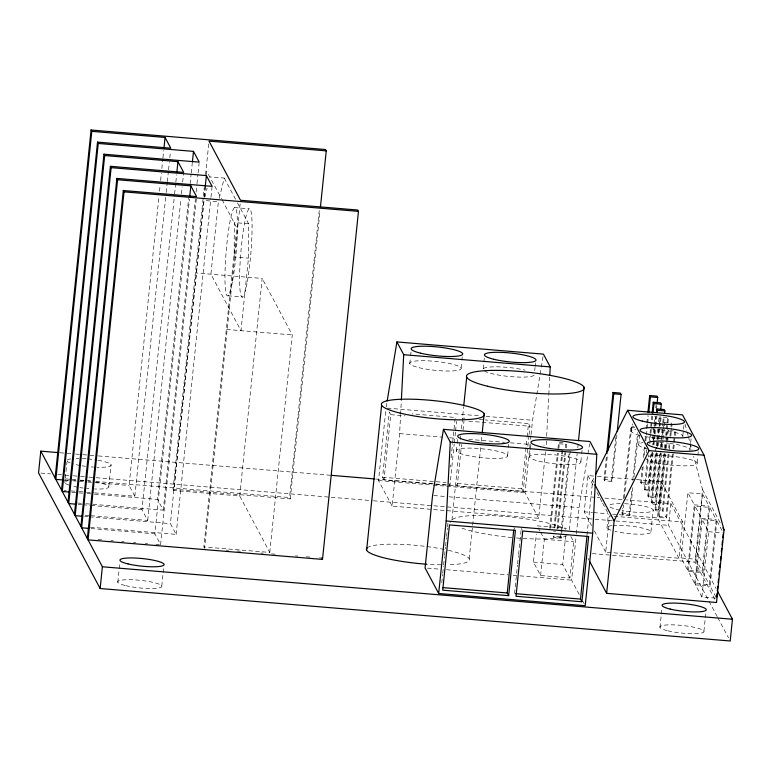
<?xml version="1.0" encoding="UTF-8"?>
<svg xmlns="http://www.w3.org/2000/svg" width="771" height="771" viewBox="0 0 771 771"><rect width="100%" height="100%" fill="white"/><g stroke="black" fill="none" stroke-linecap="round" stroke-linejoin="round"><path stroke-width="0.58" stroke-dasharray="3.85 2.89" d="M222.115 199.728L236.813 227.927L203.852 546.957L269.783 552.441L239.714 495.975L173.774 490.491L204.055 200.489L218.395 201.684L210.907 274.187L240.976 330.653L248.474 258.15L248.609 223.773L237.285 202.513M545.54 451.739L538.659 518.305L392.131 506.104L399.629 433.591L400.554 415.665M400.621 414.47L401.296 401.325M546.408 441.012L546.157 445.802L543.777 445.599M546.649 436.232L548.759 395.59M548.817 394.395L549.752 376.47M204.382 197.01L205.346 186.553M206.416 174.95L206.744 171.461L221.556 198.687M64.822 482.791L65.178 479.36M65.294 478.213L66.952 462.186M108.788 486.453L111.034 464.701M117.809 582.288L119.119 569.692M119.235 568.545L119.823 562.82M94.65 492.891L134.829 496.235L129.094 485.479L159.009 196.056M159.501 191.275L160.117 185.291M160.619 180.51L161.361 173.33M161.852 168.55L162.835 158.98M162.96 157.785L163.703 150.605M134.829 496.235L166.093 193.656M166.218 192.461L167.211 182.891M167.336 181.696L168.444 170.931M168.57 169.736L169.312 162.565M169.803 157.776L170.42 151.8M90.997 515.712L147.714 520.435L141.989 509.679L174.497 195.14M174.612 193.945L175.73 183.18M175.855 181.985L176.598 174.815M147.714 520.435L180.963 198.725M181.455 193.935L182.197 186.765M182.688 181.975L183.556 173.61M93.012 504.321L163.25 510.171L157.525 499.415L188.664 198.031M190.148 183.671L191.141 174.111M191.266 172.916L192.249 163.346M196.326 199.005L160.609 544.634L154.875 533.879L189.483 199.014M163.25 510.171L195.381 199.217M196.123 192.037L196.865 184.867M196.99 183.671L197.983 174.101M198.108 172.906L199.091 163.336M161.775 585.95L163.664 567.629M173.774 490.491L173.061 489.142L203.216 197.328M203.342 196.133L204.325 186.563M205.558 174.603L208.902 142.307M90.419 527.229L176.145 534.37L170.41 523.615L204.026 198.311M204.151 197.116L205.144 187.546M176.145 534.37L210.869 198.301M210.994 197.106L212.102 186.341M240.157 203.862L204.566 548.297L203.852 546.957M239.714 495.975L262.188 278.456L196.489 272.992M269.783 552.441L292.267 334.932L262.188 278.456M173.061 489.142L290.281 498.904L289.568 497.555L319.223 210.531M290.281 498.904L320.061 210.676M392.131 506.104L378.532 480.555L386.02 408.052M383.997 479.928L382.57 477.239L389.307 411.984L390.743 414.673L383.997 479.928L449.936 485.412L454.225 443.894M409.806 363.729L410.5 357.04M410.615 355.923L411.078 351.46M450.1 467.303L450.341 464.932M451.083 457.81L452.548 443.576M452.673 442.39L455.247 417.468L412.09 413.882M461.097 368.008L461.781 361.31M461.896 360.192L462.243 356.848M454.35 442.699L455.459 432.03M455.574 430.835L456.557 421.351M441.773 582.731L442.631 574.434M442.756 573.248L443.489 566.126M443.614 564.941L444.472 556.633M444.597 555.448L445.455 547.14M445.571 545.955L446.428 537.647M446.554 536.462L447.411 528.154M447.537 526.969L448.028 522.227L450.428 522.43M456.355 451.122L457.039 444.433M457.155 443.315L457.617 438.853M451.96 519.827L460.191 440.193M460.364 439.441L460.74 435.875M461.472 428.763L463.631 406.915M528.964 435.75L523.201 491.512L457.261 486.029L461.55 444.501M463.024 430.266L464.007 420.773M483.186 368.721L483.764 363.141M483.88 362.023L484.342 357.561M469.192 558.773L480.863 445.85M481.355 441.099L481.971 435.152M507.636 455.391L508.33 448.703M508.446 447.585L508.793 444.241M523.201 491.512L521.765 488.824L527.036 437.812M527.162 436.627L528.511 423.568L485.354 419.983M534.698 370.755L535.045 367.41M535.161 366.292L535.508 362.948M529.089 434.565L529.947 426.267L528.511 423.568M514.546 593.583L516.512 574.597M516.628 573.412L517.486 565.104M517.611 563.919L518.469 555.612M518.594 554.426L521.167 529.513M538.659 518.305L525.061 492.756L530.091 444.029M530.583 439.268L530.949 435.702M531.074 434.516L532.549 420.253L536.635 395.456M529.619 457.222L530.303 450.534M530.419 449.416L530.997 443.836M570.887 536.549L573.643 541.724L569.894 577.971L540.587 575.532L533.426 562.088L536.327 534.024M540.587 575.532L544.336 539.286L540.481 532.038M549.723 528.251L557.481 453.165M557.973 448.394L558.59 442.438L563.823 442.872M550.561 528.405L558.32 453.309M558.811 448.549L559.303 443.778L558.59 442.438M554.041 527.817L562.049 450.351M562.078 529.773L561.221 538.119L553.896 537.512L554.137 535.122M554.879 527.971L562.888 450.505M557.048 528.858L564.931 452.577M565.422 447.816L565.914 443.046L566.627 444.385L566.261 447.961M557.886 529.012L565.769 452.731M561.221 538.119L560.507 536.77L569.374 450.958M562.204 528.588L570.212 451.112M569.894 577.971L562.734 564.526L565.76 535.296M569.287 529.802L577.151 453.733M577.768 447.787L578.134 444.221M580.9 461.492L581.594 454.803M581.71 453.685L582.057 450.341M579.223 594.451L571.6 580.149L576.265 534.978M576.39 533.792L579.098 507.646L589.603 443.884M591.569 525.62L584.216 511.819L587.965 475.562L596.234 476.256M586.991 535.18L592.648 480.506L593.709 478.377M616.896 434.95L612.097 481.432L604.763 480.815L604.05 479.475L606.517 455.642M604.763 480.815L607.596 453.406M612.097 481.432L611.374 480.082L615.933 435.981M606.979 527.942L608.396 514.209M636.412 479.601L661.229 481.663L682.711 521.996L678.962 558.252L605.698 552.152L609.447 515.895L612.993 516.194M632.827 487.629L629.994 515.038L622.669 514.43L621.956 513.081L622.448 508.32M623.431 498.779L630.938 426.084L634.08 426.344M622.669 514.43L623.652 504.899M624.394 497.748L631.661 427.423L630.938 426.084M631.526 431.664L632.336 423.857M629.994 515.038L629.281 513.698L631.863 488.669M632.731 480.323L637.656 432.647M633.935 476.902L638.243 435.181M638.687 445.108L639.728 435.066M652.054 452.298L648.729 484.477L641.395 483.87L640.682 482.521L642.282 467.033M643.265 457.492L644.498 445.58M644.99 440.81L645.481 436.039M646.223 428.888L646.715 424.127M646.84 422.932L647.582 415.781M641.395 483.87L643.245 465.992M644.354 455.266L645.221 446.92M645.828 440.964L646.329 436.193M646.445 434.998L647.062 429.042M647.187 427.847L647.553 424.272M647.679 423.086L648.421 415.935M646.426 452.972L646.773 449.628M656.246 453.059L652.305 491.204L644.98 490.587L644.267 489.248L647.467 458.263M649.317 440.376L649.924 434.42M650.049 433.225L651.9 415.347M644.98 490.587L648.671 454.832M649.78 444.106L650.763 434.574M650.888 433.379L652.738 415.502M648.729 484.477L648.006 483.138L651.216 452.143M652.565 439.036L654.039 424.734M654.165 423.539L654.907 416.388M655.764 408.052L656.14 404.476M652.786 445.146L653.037 442.766M653.162 441.571L653.529 437.995M654.02 433.225L655.745 416.542M656.603 408.196L656.853 405.816M660.564 452.635L655.89 497.921L648.556 497.314L647.842 495.965L652.401 451.873M653.143 444.722L653.509 441.147M653.635 439.952L654.126 435.181M654.251 433.996L654.984 426.845M655.109 425.65L656.092 416.118M648.556 497.314L653.239 452.028M653.981 444.867L654.473 440.106M654.598 438.911L654.965 435.336M655.09 434.14L655.822 426.989M655.948 425.804L656.931 416.263M652.305 491.204L651.591 489.855L656.025 446.949M656.15 445.754L657.875 429.071M658.607 421.92L659.224 415.964M656.988 445.908L658.954 426.845M659.08 425.65L660.063 416.118M664.766 453.396L659.465 504.648L652.141 504.041L651.428 502.692L656.593 452.635M657.21 446.669L659.677 422.836M659.803 421.641L660.294 416.88M652.141 504.041L657.432 452.789M658.174 445.638L660.516 422.99M660.641 421.795L661.133 417.034L668.457 417.641L666.607 435.519M650.936 531.605L653.191 509.853M655.89 497.921L655.167 496.582L659.725 452.481M660.217 447.71L660.959 440.559M661.084 439.374L662.684 423.877M662.809 422.681L663.417 416.725M661.181 446.669L662.906 429.987M663.648 422.836L664.265 416.88M668.958 454.158L663.05 511.366L655.716 510.759L655.003 509.419L660.795 453.396M661.412 447.44L661.904 442.67M662.636 435.519L663.995 422.412L671.319 423.019L670.953 426.594M655.716 510.759L661.634 453.55M662.25 447.585L662.983 440.434M663.108 439.248L664.708 423.751L663.995 422.412M659.465 504.648L658.752 503.299L663.918 453.242M664.419 448.471L665.026 442.515M665.768 435.364L667.744 416.292M678.962 558.252L657.48 517.919L661.229 481.663M665.257 448.626L665.874 442.67M673.276 453.733L666.626 518.093L659.301 517.486L658.579 516.136L664.987 454.158M665.604 448.202L666.838 436.28M666.963 435.085L667.57 429.129L668.293 430.478L667.802 435.239M659.301 517.486L665.826 454.312M666.443 448.356L667.676 436.434M663.05 511.366L662.328 510.026L668.12 454.003M668.736 448.047L669.228 443.277M669.97 436.126L670.462 431.365M669.45 449.387L670.066 443.431M670.809 436.28L671.666 427.934M671.792 426.749L672.033 424.358M666.626 518.093L665.913 516.743L672.437 453.579M672.929 448.809L674.904 429.736M673.767 448.963L675.618 431.085L670.385 430.652M717.203 616.598L668.621 525.369L670.866 503.617L626.466 499.916M659.966 627.43L661.981 607.972M682.807 435.933L683.964 424.782M689.968 449.377L691.24 437.109M681.13 557.992L687.877 492.736L702.526 493.951L708.973 506.055L702.227 571.311L687.578 570.087L681.13 557.992L695.779 559.206L702.227 571.311M697.129 462.822L697.822 456.133M697.938 455.015L698.285 451.671M687.578 570.087L694.314 504.832L687.877 492.736M688.291 571.436L695.037 506.181L709.686 507.395L716.134 519.5L709.387 584.755L694.738 583.531L688.291 571.436L702.94 572.651L709.387 584.755M714.833 599.308L695.047 562.165L702.545 489.652L693.63 456.287M695.779 559.206L702.526 493.951M694.738 583.531L701.475 518.276L695.037 506.181M715.421 598.103L701.899 596.976L695.452 584.881L702.198 519.625L716.847 520.839L723.294 532.944M702.94 572.651L709.686 507.395M701.899 596.976L708.636 531.72L702.198 519.625M703.923 631.092L705.937 611.634M716.008 597.188L710.101 586.095L716.847 520.839M386.213 406.866L386.801 403.329M536.828 394.28L539.941 375.39M540.134 374.205L541.107 368.297M541.3 367.121L543.054 356.491M204.893 197.116L207.129 188.114M219.234 198.311L224.255 178.062L209.914 176.867M234.413 207.563L249.072 208.777M248.609 223.773L234.307 222.578L234.172 256.965L248.474 258.15M227.956 295.775L242.605 296.999M226.587 329.458L292.267 334.932M631.661 427.423L634.803 427.683M387.215 408.148L480.131 415.887M486.087 416.388L532.549 420.253M462.571 418.084L464.971 418.277M479.36 419.482L484.149 419.877M390.743 414.673L405.132 415.868M468.807 421.168L529.947 426.267M559.303 443.778L566.627 444.385M399.629 433.591L442.515 437.167M449.657 437.764L456.808 438.362M468.72 439.345L504.456 442.323M510.412 442.824L530.67 444.51M597.419 476.353L635.237 479.504M604.05 479.475L611.374 480.082M640.682 482.521L648.006 483.138M644.267 489.248L651.591 489.855M647.842 495.965L655.167 496.582M382.57 477.239L446.11 482.53M521.765 488.824L455.834 483.34L457.261 486.029M694.314 504.832L708.973 506.055M60.003 452.741L65.998 453.242M67.202 453.348L70.797 453.647M75.606 454.042L81.601 454.543M82.805 454.649L88.8 455.141M90.005 455.247L97.204 455.844M98.409 455.94L330.027 475.235M375.631 479.032L600.06 497.719M604.859 498.124L625.262 499.82M651.428 502.692L658.752 503.299M378.532 480.555L432.136 485.017M433.331 485.123L525.061 492.756M655.003 509.419L662.328 510.026M433.755 495.541L448.047 496.726M449.242 496.832L579.098 507.646M701.475 518.276L716.134 519.5M621.956 513.081L629.281 513.698M658.579 516.136L665.913 516.743M584.216 511.819L592.494 512.503M593.67 512.609L607.856 513.785M612.579 514.18L657.48 517.919M614.169 516.291L682.711 521.996M40.95 473.095L50.549 473.895M57.748 474.493L63.752 474.994M64.957 475.1L72.156 475.697M73.351 475.794L79.355 476.295M80.55 476.391L87.759 476.998M88.954 477.095L94.958 477.596M96.153 477.692L372.191 500.678M373.386 500.784L614.612 520.868M615.817 520.974L668.621 525.369M708.636 531.72L722.167 532.848M65.882 478.936L70.672 479.331M71.867 479.427L79.037 480.025M80.242 480.131L86.217 480.622M87.412 480.728L91.007 481.027M95.787 481.422L289.568 497.555M64.109 480.073L71.192 480.661M72.378 480.757L78.285 481.249M79.471 481.345L86.554 481.942M87.74 482.039L93.648 482.53M94.833 482.627L129.094 485.479M537.175 525.841L566.483 528.28M553.453 531.046L555.544 531.219M63.926 490.337L66.287 490.529M71.019 490.925L78.102 491.512M79.288 491.609L85.196 492.1M86.381 492.206L93.464 492.794M71.799 492.274L77.755 492.765M78.95 492.871L82.516 493.17M87.277 493.565L93.233 494.057M94.428 494.153L157.525 499.415M560.507 536.77L553.173 536.163L553.896 537.512M544.336 539.286L573.643 541.724M77.534 503.029L84.675 503.627M85.87 503.723L91.816 504.215M78.179 504.369L81.726 504.658M82.902 504.764L89.995 505.352M91.18 505.448L141.989 509.679M592.321 553.607L695.047 562.165M85.089 515.221L89.812 515.616M84.694 516.474L88.26 516.772M89.455 516.869L170.41 523.615M533.426 562.088L562.734 564.526M91.065 528.569L154.875 533.879M695.452 584.881L710.101 586.095M97.975 539.421L101.521 539.719M110.976 540.5L113.337 540.702M121.606 541.387L123.977 541.589M133.431 542.37L135.792 542.572M145.247 543.362L147.608 543.555M155.877 544.239L159.424 544.538M226.096 550.089L228.486 550.292M236.861 550.986L240.446 551.284M260.781 552.98L263.171 553.183M271.546 553.877L275.141 554.176M295.466 555.872L297.866 556.064M306.241 556.768L309.826 557.067M319.396 557.857L321.786 558.059M427.452 568.14L439.364 569.133M446.515 569.73L508.465 574.887M513.226 575.291L571.6 580.149M702.545 489.652L720.634 523.625M670.866 503.617L716.066 588.475M717.772 617.658L728.508 637.81M592.648 480.506L593.776 482.627M587.965 475.562L593.622 486.183M597.014 492.544L602.093 502.104M602.662 503.164L608.319 513.775M594.393 530.92L605.698 552.152M587.984 558.32L589.111 560.44M583.03 601.602L584.119 603.645M538.274 527.904L539.931 531.007M521.292 528.328L522.246 530.12M513.968 527.721L514.922 529.513M448.982 483.619L449.936 485.412M224.255 178.062L236.716 201.443M685.024 424.069L686.865 430.97M687.173 432.126L688.098 435.576M688.397 436.723L692.088 450.534M612.849 525.533A22.195 3.816 5.9 0 1 643.708 528.395A22.195 3.816 5.9 0 1 645.712 533.956A22.195 3.816 5.9 0 1 614.94 531.335M610.998 530.207A22.195 3.816 5.9 0 1 611.895 525.629M95.932 482.048A22.195 3.816 5.9 0 1 108.875 486.964A22.195 3.816 5.9 0 1 94.573 488.997M88.954 488.66A22.195 3.816 5.9 0 1 86.651 488.448M83.191 488.043A22.195 3.816 5.9 0 1 79.827 487.561M77.678 487.205A22.195 3.816 5.9 0 1 72.782 486.183M68.841 485.055A22.195 3.816 5.9 0 1 68.59 480.632M73.958 480.217A22.195 3.816 5.9 0 1 75.895 480.198M80.126 480.304A22.195 3.816 5.9 0 1 83.519 480.506M88.125 480.931A22.195 3.816 5.9 0 1 90.419 481.2M624.529 503.694A22.195 3.816 5.9 0 1 653.249 510.46A22.195 3.816 5.9 0 1 622.081 510.604M620.029 510.209A22.195 3.816 5.9 0 1 620.298 503.588M98.177 460.297A22.195 3.816 5.9 0 1 111.12 465.212A22.195 3.816 5.9 0 1 96.818 467.245M93.484 467.072A22.195 3.816 5.9 0 1 91.2 466.908M85.436 466.301A22.195 3.816 5.9 0 1 82.073 465.809M79.924 465.453A22.195 3.816 5.9 0 1 71.963 463.593M70.045 462.918A22.195 3.816 5.9 0 1 67.077 461.039M67.27 460.065A22.195 3.816 5.9 0 1 70.836 458.88M76.204 458.466A22.195 3.816 5.9 0 1 79.172 458.456M82.372 458.552A22.195 3.816 5.9 0 1 86.901 458.841M88.048 458.938A22.195 3.816 5.9 0 1 97.127 460.114M649.047 456.239A25.896 4.453 5.9 0 1 690.556 459.593A25.896 4.453 5.9 0 1 681.94 465.829A25.896 4.453 5.9 0 1 645.847 458.552M647.968 449.059A25.896 4.453 5.9 0 1 643.081 442.583M659.6 442.371A25.896 4.453 5.9 0 1 668.544 443.248M669.642 443.392A25.896 4.453 5.9 0 1 689.746 450.524M668.698 438.959A25.896 4.453 5.9 0 1 644.122 436.347M639.544 435.297A25.896 4.453 5.9 0 1 635.921 429.139M651.341 428.859A25.896 4.453 5.9 0 1 660.275 429.669M661.383 429.804A25.896 4.453 5.9 0 1 682.586 437.08M534.13 375.255A25.896 4.453 5.9 0 1 511.221 376.672A25.896 4.453 5.9 0 1 484.593 371.121M483.301 368.692A25.896 4.453 5.9 0 1 525.07 370.157M448.52 550.369A51.792 8.905 5.9 0 1 447.893 564.786M440.964 564.815A51.792 8.905 5.9 0 1 426.556 564.189M367.073 547.94A51.792 8.905 5.9 0 1 447.421 550.118M566.993 535.691A59.194 10.177 5.9 0 1 521.389 538.351M520.223 538.264A59.194 10.177 5.9 0 1 515.529 537.907M511.992 537.58A59.194 10.177 5.9 0 1 459.767 527.354M452.384 519.606A59.194 10.177 5.9 0 1 505.236 516.493A59.194 10.177 5.9 0 1 565.712 529.243M667.927 630.823A22.195 3.816 5.9 0 0 703.73 632.075A22.195 3.816 5.9 0 0 674.182 624.895A22.195 3.816 5.9 0 0 667.927 630.823M125.769 585.671A22.195 3.816 5.9 0 0 161.582 586.924A22.195 3.816 5.9 0 0 132.034 579.744A22.195 3.816 5.9 0 0 125.769 585.671M538.9 461.174A25.896 4.453 5.9 0 0 580.679 462.639A25.896 4.453 5.9 0 0 546.196 454.264A25.896 4.453 5.9 0 0 538.9 461.174M465.636 455.073A25.896 4.453 5.9 0 0 507.414 456.538A25.896 4.453 5.9 0 0 472.941 448.163A25.896 4.453 5.9 0 0 465.636 455.073M419.087 367.69A25.896 4.453 5.9 0 0 460.865 369.145A25.896 4.453 5.9 0 0 426.392 360.77A25.896 4.453 5.9 0 0 419.087 367.69M232.659 280.403A44.4 5.031 -85.2 0 0 235.685 208.17A44.4 5.031 -85.2 0 0 225.219 266.438A44.4 5.031 -85.2 0 0 232.659 280.403M247.308 281.627A44.4 5.031 -85.2 0 0 250.334 209.384A44.4 5.031 -85.2 0 0 239.868 267.653A44.4 5.031 -85.2 0 0 247.308 281.627"/><path stroke-width="1.16" d="M401.363 400.13L403.715 354.699L396.911 341.929L543.439 354.13L550.243 366.909L549.81 375.275M438.68 593.487L446.168 520.984L450.264 442.091L443.46 429.322L589.988 441.523L596.793 454.292L592.697 533.185L585.208 605.698L438.68 593.487L425.072 567.948L432.57 495.445L443.46 429.322M58.798 452.644L40.796 451.151L38.55 472.902L100.134 588.524L730.204 640.99L732.45 619.238L717.194 590.596M55.117 478.039L91.084 130.01L325.526 149.535L326.249 150.875L320.437 207.091M91.084 130.01L91.797 131.349L55.84 479.379L62.923 479.967M61.564 490.134L97.532 142.105L170.796 148.205L165.061 137.45L91.797 131.349M97.532 142.105L98.245 143.454L62.278 491.484L69.419 492.071M68.012 502.239L103.969 154.21L199.217 162.141L193.492 151.386L98.245 143.454M103.969 154.21L104.692 155.549L68.725 503.579L75.818 504.167M74.45 514.334L110.417 166.305L183.681 172.415L177.956 161.65L104.692 155.549M110.417 166.305L111.13 167.654L75.172 515.683L82.314 516.271M80.897 526.439L116.864 178.409L212.102 186.341L206.377 175.586L111.13 167.654M116.864 178.409L117.578 179.749L81.61 527.778L88.704 528.366M87.345 538.534L123.302 190.514L196.566 196.615L190.842 185.859L117.578 179.749M123.302 190.514L124.025 191.854L88.058 539.883L322.5 559.409L358.467 211.379L357.754 210.03L240.533 200.267L209.018 141.112L326.249 150.875M100.134 588.524L102.379 566.772L40.796 451.151M163.953 148.215L165.061 137.45M176.838 172.415L177.956 161.65M192.374 162.151L193.492 151.386M189.733 196.615L190.842 185.859M205.269 186.351L206.377 175.586M366.63 550.234L381.616 405.218M463.756 405.729L466.706 377.202M482.212 432.782L484.178 413.757M508.658 595.665L515.394 530.409L449.454 524.916L442.718 590.172L508.658 595.665L507.222 592.976L513.717 530.091M578.501 440.655L584.033 387.177M581.922 601.765L588.659 536.51L522.719 531.017L515.982 596.272L581.922 601.765L580.486 599.077L586.982 536.192M606.758 453.252L613.041 392.468L620.366 393.075L621.079 394.424L617.263 431.375M607.847 451.025L613.755 393.808L613.041 392.468M606.632 593.342L614.13 520.839L649.095 450.621L627.613 410.288L682.557 414.865L704.039 455.198L724.027 529.995L716.529 602.498L606.632 593.342L589.68 561.5M647.948 412.206L649.674 395.523L656.998 396.13L657.711 397.47L657.104 403.435M648.787 412.36L650.387 396.863L649.674 395.523M652.141 412.967L653.249 402.24L660.583 402.848L661.296 404.197L660.68 410.153M652.989 413.121L653.972 403.59L653.249 402.24M656.468 412.543L656.834 408.967L664.159 409.574L664.872 410.914L664.631 413.304M657.306 412.687L657.547 410.307L656.834 408.967M716.673 597.014L717.04 593.448M717.406 589.892L717.772 586.336M718.138 582.77L718.505 579.214M718.996 574.472L719.372 570.906M719.738 567.35L720.104 563.794M720.471 560.228L720.837 556.672M721.328 551.93L721.695 548.364M722.061 544.808L722.437 541.252M722.803 537.686L723.169 534.13M387.187 400.968L396.911 341.929M595.829 474.117L627.613 410.288M124.025 191.854L358.467 211.379M403.715 354.699L550.243 366.909M613.755 393.808L621.079 394.424M650.387 396.863L657.711 397.47M653.972 403.59L661.296 404.197M657.547 410.307L664.872 410.914M649.095 450.621L704.039 455.198M450.264 442.091L596.793 454.292M331.231 475.331L374.436 478.926M446.168 520.984L592.697 533.185M442.487 587.579L507.222 592.976M515.751 593.68L580.486 599.077M102.379 566.772L732.45 619.238M722.89 527.865L724.027 529.995M594.904 484.747L614.13 520.839M321.786 558.059L322.5 559.409M426.556 564.189A51.792 8.905 5.9 0 1 367.073 547.94M670.172 609.071A22.195 3.816 5.9 0 0 705.985 610.324A22.195 3.816 5.9 0 0 676.427 603.144A22.195 3.816 5.9 0 0 670.172 609.071M128.015 563.919A22.195 3.816 5.9 0 0 163.828 565.172A22.195 3.816 5.9 0 0 134.279 557.992A22.195 3.816 5.9 0 0 128.015 563.919M656.632 448.009A25.896 4.453 5.9 0 0 698.401 449.464A25.896 4.453 5.9 0 0 663.927 441.089A25.896 4.453 5.9 0 0 656.632 448.009M649.471 434.555A25.896 4.453 5.9 0 0 691.24 436.02A25.896 4.453 5.9 0 0 656.767 427.645A25.896 4.453 5.9 0 0 649.471 434.555M642.31 421.111A25.896 4.453 5.9 0 0 684.089 422.575A25.896 4.453 5.9 0 0 649.606 414.2A25.896 4.453 5.9 0 0 642.31 421.111M467.13 440.578A25.896 4.453 5.9 0 0 508.908 442.034A25.896 4.453 5.9 0 0 474.435 433.659A25.896 4.453 5.9 0 0 467.13 440.578M540.394 446.679A25.896 4.453 5.9 0 0 582.172 448.144A25.896 4.453 5.9 0 0 547.699 439.759A25.896 4.453 5.9 0 0 540.394 446.679M493.854 359.286A25.896 4.453 5.9 0 0 535.633 360.751A25.896 4.453 5.9 0 0 501.16 352.366A25.896 4.453 5.9 0 0 493.854 359.286M420.59 353.185A25.896 4.453 5.9 0 0 462.369 354.65A25.896 4.453 5.9 0 0 427.895 346.266A25.896 4.453 5.9 0 0 420.59 353.185M400.178 413.121A51.792 8.905 5.9 0 0 483.735 416.051A51.792 8.905 5.9 0 0 414.779 399.291A51.792 8.905 5.9 0 0 400.178 413.121M487.523 386.232A59.194 10.177 5.9 0 0 583.368 389.769A59.194 10.177 5.9 0 0 505.207 370.552A59.194 10.177 5.9 0 0 487.523 386.232"/></g></svg>
